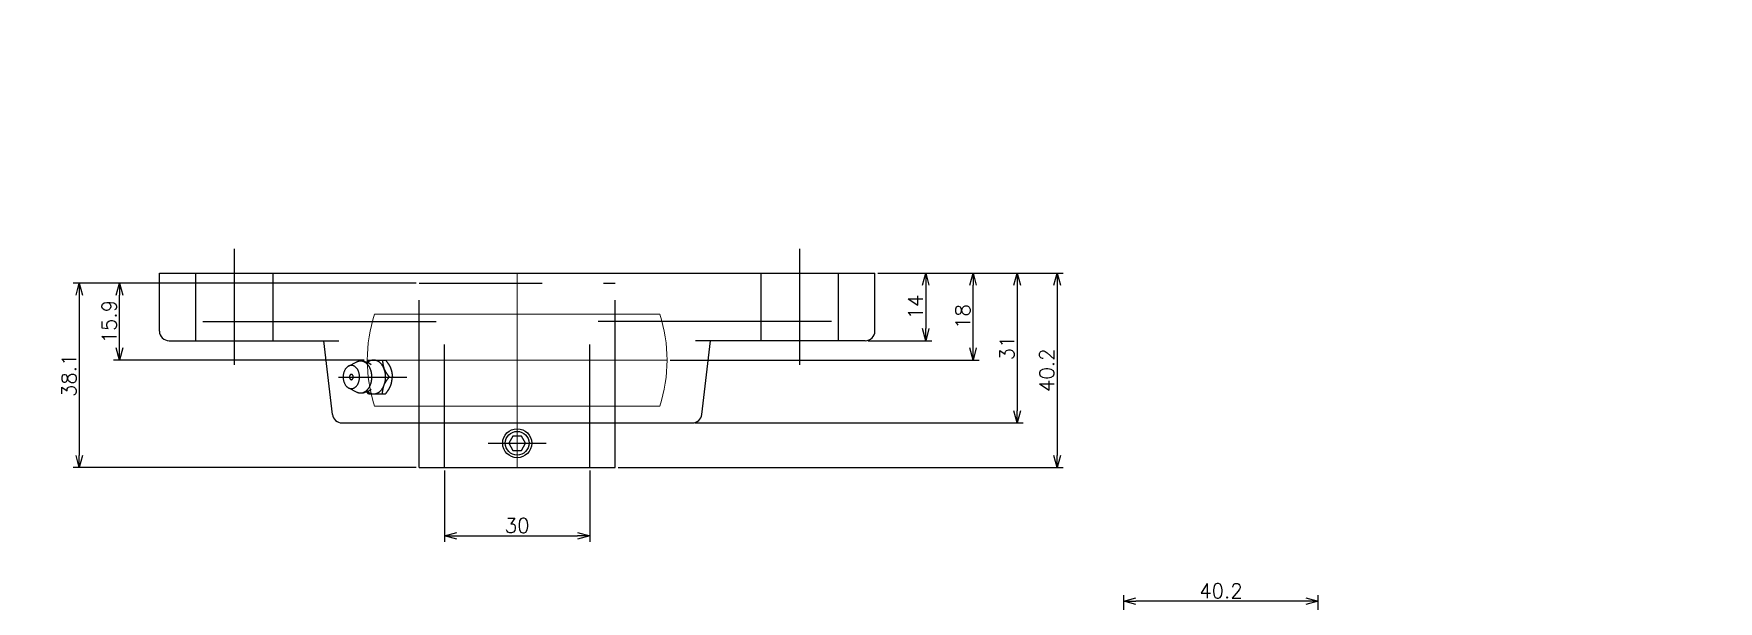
# Model space of a CAD drawing. Header units: millimetres. Extents: x -8731 to 85711, y -14522 to 31379.
# Drawn here: x 35657.2 to 36005.7, y 4342.4 to 4459.8 of the extents above; entities that cross this region are included whole.
import ezdxf
from ezdxf import colors
from ezdxf.entities.mleader import LeaderData, LeaderLine
from ezdxf.enums import TextEntityAlignment as Align
from ezdxf.math import Vec2, Vec3

# ---------------------------------------------------------------- set-up
doc = ezdxf.new("R2010")
doc.units = ezdxf.units.MM
doc.header["$LTSCALE"] = 4
doc.header["$PDMODE"] = 99
doc.header["$PDSIZE"] = 1
doc.linetypes.add('CENTER2', pattern=[28.575, 19.05, -3.175, 3.175, -3.175])
doc.linetypes.add('HIDDEN', pattern=[9.525, 6.35, -3.175])
doc.layers.add('08_DIM', color=3, linetype='Continuous', lineweight=13)
doc.layers.add('10_DRAFT', color=8, linetype='Continuous', lineweight=0, plot=False)
doc.styles.add('KSS_TXT', font='txt.shx', dxfattribs={"bigfont": 'extfont2.shx'})
doc.styles.get("Standard").update_dxf_attribs({"font": 'txt.shx', "bigfont": 'extfont2.shx'})
doc.dimstyles.new('KSS_DIM', dxfattribs={"dimscale": 3, "dimtxt": 3, "dimasz": 2.5, "dimexe": 1.25, "dimexo": 0.625, "dimtad": 1, "dimdsep": 46, "dimtxsty": 'KSS_TXT', "dimblk": 'OPEN30', "dimcen": 0, "dimazin": 2, "dimtfac": 0.75, "dimtmove": 0, "dimatfit": 3, "dimldrblk": 'OPEN30', "dimfxl": 1, "dimtolj": 1, "dimarcsym": 0})

# ---------------------------------------------------------------- blocks, each defined once
blk = doc.blocks.new('AM_BALLOON1')
at = {"transparency": 16777216}
blk.add_circle((0, 0), 5, dxfattribs=at)
blk.add_attdef('B_NUMBER', text='', height=3, dxfattribs=at).set_placement((0, 0), align=Align.MIDDLE_CENTER)
blk = doc.blocks.new('_OPEN')
at = {"color": 0, "linetype": 'ByBlock'}
for p, q in [((-1, 0.167), (0, 0)), ((0, 0), (-1, -0.167)), ((0, 0), (-1, 0))]:
    blk.add_line(p, q, dxfattribs=at)
blk = doc.blocks.new('_Open30')
at = {"color": 0, "linetype": 'ByBlock', "lineweight": -2}
for p, q in [((-1, 0.27), (0, 0)), ((0, 0), (-1, -0.27)), ((0, 0), (-1, 0))]:
    blk.add_line(p, q, dxfattribs=at)
blk = doc.blocks.new('*D4492')
at = {"layer": '08_DIM', "color": 0, "lineweight": -2, "transparency": 16777216}
for p, q in [((35742.23, 4369.46), (35742.23, 4354.71)), ((35772.23, 4369.46), (35772.23, 4354.71)), ((35744.73, 4355.96), (35769.73, 4355.96))]:
    blk.add_line(p, q, dxfattribs=at)
at = {"layer": 'Defpoints', "color": 0, "transparency": 16777216}
for p in [(35742.23, 4370.09), (35772.23, 4370.09), (35772.23, 4355.96)]:
    blk.add_point(p, dxfattribs=at)
at = {"layer": '08_DIM', "color": 0, "lineweight": -2, "transparency": 16777216, "xscale": 2.5, "yscale": 2.5, "zscale": 2.5, "rotation": 180}
blk.add_blockref('_Open30', (35742.23, 4355.96), dxfattribs=at)
at = {"layer": '08_DIM', "color": 0, "lineweight": -2, "transparency": 16777216, "xscale": 2.5, "yscale": 2.5, "zscale": 2.5}
blk.add_blockref('_Open30', (35772.23, 4355.96), dxfattribs=at)
at = {"layer": '08_DIM', "color": 0, "transparency": 16777216, "insert": (35757.23, 4358.09), "char_height": 3, "attachment_point": 5, "style": 'KSS_TXT'}
blk.add_mtext('\\A1;30', dxfattribs=at)
blk = doc.blocks.new('*D4495')
at = {"layer": '08_DIM', "color": 0, "lineweight": -2, "transparency": 16777216}
for p, q in [((35882.7, 4293.31), (35882.7, 4343.68)), ((35920.4, 4342.43), (35885.2, 4342.43)), ((35922.9, 4313.06), (35922.9, 4343.68))]:
    blk.add_line(p, q, dxfattribs=at)
at = {"layer": 'Defpoints', "color": 0, "transparency": 16777216}
for p in [(35882.7, 4342.43), (35922.9, 4312.44), (35882.7, 4292.69)]:
    blk.add_point(p, dxfattribs=at)
at = {"layer": '08_DIM', "color": 0, "lineweight": -2, "transparency": 16777216, "xscale": 2.5, "yscale": 2.5, "zscale": 2.5, "rotation": 180}
blk.add_blockref('_Open30', (35882.7, 4342.43), dxfattribs=at)
at = {"layer": '08_DIM', "color": 0, "lineweight": -2, "transparency": 16777216, "xscale": 2.5, "yscale": 2.5, "zscale": 2.5}
blk.add_blockref('_Open30', (35922.9, 4342.43), dxfattribs=at)
at = {"layer": '08_DIM', "color": 0, "transparency": 16777216, "insert": (35902.8, 4344.56), "char_height": 3, "attachment_point": 5, "style": 'KSS_TXT'}
blk.add_mtext('\\A1;40.2', dxfattribs=at)
blk = doc.blocks.new('*D4499')
at = {"layer": '08_DIM', "color": 0, "lineweight": -2, "transparency": 16777216}
for p, q in [((35831.86, 4410.29), (35842.99, 4410.29)), ((35841.74, 4407.79), (35841.74, 4398.79)), ((35829.86, 4396.29), (35842.99, 4396.29))]:
    blk.add_line(p, q, dxfattribs=at)
at = {"layer": 'Defpoints', "color": 0, "transparency": 16777216}
for p in [(35831.23, 4410.29), (35829.23, 4396.29), (35841.74, 4396.29)]:
    blk.add_point(p, dxfattribs=at)
at = {"layer": '08_DIM', "color": 0, "lineweight": -2, "transparency": 16777216, "xscale": 2.5, "yscale": 2.5, "zscale": 2.5}
for p, rotation in [((35841.74, 4410.29), 90), ((35841.74, 4396.29), 270)]:
    blk.add_blockref('_Open30', p, dxfattribs=dict(at, rotation=rotation))
at = {"layer": '08_DIM', "color": 0, "transparency": 16777216, "insert": (35839.62, 4403.29), "char_height": 3, "attachment_point": 5, "rotation": 90, "style": 'KSS_TXT'}
blk.add_mtext('\\A1;14', dxfattribs=at)
blk = doc.blocks.new('*D4500')
at = {"layer": '08_DIM', "color": 0, "lineweight": -2, "transparency": 16777216}
for p, q in [((35831.86, 4410.29), (35861.92, 4410.29)), ((35860.67, 4407.79), (35860.67, 4381.79)), ((35794.08, 4379.29), (35861.92, 4379.29))]:
    blk.add_line(p, q, dxfattribs=at)
at = {"layer": 'Defpoints', "color": 0, "transparency": 16777216}
for p in [(35831.23, 4410.29), (35793.45, 4379.29), (35860.67, 4379.29)]:
    blk.add_point(p, dxfattribs=at)
at = {"layer": '08_DIM', "color": 0, "lineweight": -2, "transparency": 16777216, "xscale": 2.5, "yscale": 2.5, "zscale": 2.5}
for p, rotation in [((35860.67, 4410.29), 90), ((35860.67, 4379.29), 270)]:
    blk.add_blockref('_Open30', p, dxfattribs=dict(at, rotation=rotation))
at = {"layer": '08_DIM', "color": 0, "transparency": 16777216, "insert": (35858.55, 4394.79), "char_height": 3, "attachment_point": 5, "rotation": 90, "style": 'KSS_TXT'}
blk.add_mtext('\\A1;31', dxfattribs=at)
blk = doc.blocks.new('*D4501')
at = {"layer": '08_DIM', "color": 0, "lineweight": -2, "transparency": 16777216}
for p, q in [((35831.86, 4410.29), (35870.17, 4410.29)), ((35868.92, 4407.79), (35868.92, 4372.59)), ((35778.11, 4370.09), (35870.17, 4370.09))]:
    blk.add_line(p, q, dxfattribs=at)
at = {"layer": 'Defpoints', "color": 0, "transparency": 16777216}
for p in [(35831.23, 4410.29), (35777.48, 4370.09), (35868.92, 4370.09)]:
    blk.add_point(p, dxfattribs=at)
at = {"layer": '08_DIM', "color": 0, "lineweight": -2, "transparency": 16777216, "xscale": 2.5, "yscale": 2.5, "zscale": 2.5}
for p, rotation in [((35868.92, 4410.29), 90), ((35868.92, 4370.09), 270)]:
    blk.add_blockref('_Open30', p, dxfattribs=dict(at, rotation=rotation))
at = {"layer": '08_DIM', "color": 0, "transparency": 16777216, "insert": (35866.79, 4390.19), "char_height": 3, "attachment_point": 5, "rotation": 90, "style": 'KSS_TXT'}
blk.add_mtext('\\A1;40.2', dxfattribs=at)
blk = doc.blocks.new('*D4502')
at = {"layer": '08_DIM', "color": 0, "lineweight": -2, "transparency": 16777216}
for p, q in [((35736.36, 4408.19), (35673.72, 4408.19)), ((35674.97, 4394.79), (35674.97, 4405.69)), ((35725.61, 4392.29), (35673.72, 4392.29))]:
    blk.add_line(p, q, dxfattribs=at)
at = {"layer": 'Defpoints', "color": 0, "transparency": 16777216}
for p in [(35674.97, 4408.19), (35736.98, 4408.19), (35726.23, 4392.29)]:
    blk.add_point(p, dxfattribs=at)
at = {"layer": '08_DIM', "color": 0, "lineweight": -2, "transparency": 16777216, "xscale": 2.5, "yscale": 2.5, "zscale": 2.5}
for p, rotation in [((35674.97, 4408.19), 90), ((35674.97, 4392.29), 270)]:
    blk.add_blockref('_Open30', p, dxfattribs=dict(at, rotation=rotation))
at = {"layer": '08_DIM', "color": 0, "transparency": 16777216, "insert": (35672.84, 4400.24), "char_height": 3, "attachment_point": 5, "rotation": 90, "style": 'KSS_TXT'}
blk.add_mtext('\\A1;15.9', dxfattribs=at)
blk = doc.blocks.new('*D4503')
at = {"layer": '08_DIM', "color": 0, "lineweight": -2, "transparency": 16777216}
for p, q in [((35736.36, 4408.19), (35665.4, 4408.19)), ((35666.65, 4405.69), (35666.65, 4372.59)), ((35736.36, 4370.09), (35665.4, 4370.09))]:
    blk.add_line(p, q, dxfattribs=at)
at = {"layer": 'Defpoints', "color": 0, "transparency": 16777216}
for p in [(35736.98, 4408.19), (35666.65, 4370.09), (35736.98, 4370.09)]:
    blk.add_point(p, dxfattribs=at)
at = {"layer": '08_DIM', "color": 0, "lineweight": -2, "transparency": 16777216, "xscale": 2.5, "yscale": 2.5, "zscale": 2.5}
for p, rotation in [((35666.65, 4408.19), 90), ((35666.65, 4370.09), 270)]:
    blk.add_blockref('_Open30', p, dxfattribs=dict(at, rotation=rotation))
at = {"layer": '08_DIM', "color": 0, "transparency": 16777216, "insert": (35664.52, 4389.14), "char_height": 3, "attachment_point": 5, "rotation": 90, "style": 'KSS_TXT'}
blk.add_mtext('\\A1;38.1', dxfattribs=at)
blk = doc.blocks.new('*D4504')
at = {"layer": '08_DIM', "color": 0, "lineweight": -2, "transparency": 16777216}
for p, q in [((35831.86, 4410.29), (35852.78, 4410.29)), ((35851.53, 4394.79), (35851.53, 4407.79)), ((35788.86, 4392.29), (35852.78, 4392.29))]:
    blk.add_line(p, q, dxfattribs=at)
at = {"layer": 'Defpoints', "color": 0, "transparency": 16777216}
for p in [(35831.23, 4410.29), (35851.53, 4410.29), (35788.23, 4392.29)]:
    blk.add_point(p, dxfattribs=at)
at = {"layer": '08_DIM', "color": 0, "lineweight": -2, "transparency": 16777216, "xscale": 2.5, "yscale": 2.5, "zscale": 2.5}
for p, rotation in [((35851.53, 4410.29), 90), ((35851.53, 4392.29), 270)]:
    blk.add_blockref('_Open30', p, dxfattribs=dict(at, rotation=rotation))
at = {"layer": '08_DIM', "color": 0, "transparency": 16777216, "insert": (35849.4, 4401.29), "char_height": 3, "attachment_point": 5, "rotation": 90, "style": 'KSS_TXT'}
blk.add_mtext('\\A1;18', dxfattribs=at)
blk = doc.blocks.new('MUCAFL206b_1_1')
at = {"color": 0, "linetype": 'CENTER2'}
for p, q in [((-58.5, -19), (-58.5, 5)), ((58.5, -19), (58.5, 5)), ((-36.97, -21.5), (-22.83, -21.5)), ((-6, -35.2), (6, -35.2))]:
    blk.add_line(p, q, dxfattribs=at)
at = {"color": 0}
for p, q in [((-74, 0), (74, 0)), ((-74, -12), (-74, 0)), ((74, -12), (74, 0)), ((-64.99, -10), (-16.75, -10)), ((64.99, -10), (16.75, -10)), ((-72, -14), (-36.87, -14)), ((-38.21, -29.23), (-40, -14)), ((72, -14), (36.87, -14)), ((38.21, -29.23), (40, -14)), ((-34.86, -19.24), (-33.16, -18.39)), ((-30.74, -18), (-31.1, -18.46)), ((-30.74, -18), (-27.24, -18)), ((-34.86, -23.76), (-33.16, -24.61)), ((-26.46, -21.5), (-25.81, -21.5)), ((-30.74, -25), (-31.1, -24.54)), ((-30.74, -25), (-27.24, -25)), ((-36.22, -31), (36.22, -31)), ((-20.25, -40.2), (-20.25, -31)), ((20.25, -40.2), (20.25, -31)), ((-20.25, -40.2), (20.25, -40.2))]:
    blk.add_line(p, q, dxfattribs=at)
at = {"color": 0, "linetype": 'HIDDEN'}
for p, q in [((-66.5, -14), (-66.5, 0)), ((-50.5, -14), (-50.5, 0)), ((50.5, -14), (50.5, 0)), ((66.5, -14), (66.5, 0)), ((-20.25, -2.1), (20.25, -2.1)), ((-20.25, -31), (-20.25, -2.1)), ((-15, -40.2), (-15, -2.1)), ((15, -40.2), (15, -2.1)), ((20.25, -31), (20.25, -2.1))]:
    blk.add_line(p, q, dxfattribs=at)
at = {"color": 0}
blk.add_lwpolyline([(-0.87, -33.7), (-1.73, -35.2), (-0.87, -36.7), (0.87, -36.7), (1.73, -35.2), (0.87, -33.7)], close=True, dxfattribs=at)
for points in [[(-34.29, -23.9, 0), (-34.21, -23.9, 0), (-34.13, -23.89, 0), (-34.05, -23.87, 0), (-33.96, -23.85, 0), (-33.88, -23.83, 0), (-33.8, -23.8, 0), (-33.72, -23.76, 0), (-33.65, -23.72, 0), (-33.57, -23.67, 0), (-33.49, -23.62, 0), (-33.42, -23.56, 0), (-33.35, -23.5, 0), (-33.28, -23.43, 0), (-33.22, -23.36, 0), (-33.16, -23.28, 0), (-33.09, -23.2, 0), (-33.04, -23.11, 0), (-32.98, -23.02, 0), (-32.93, -22.93, 0), (-32.88, -22.83, 0), (-32.84, -22.73, 0), (-32.8, -22.63, 0), (-32.76, -22.53, 0), (-32.73, -22.42, 0), (-32.7, -22.31, 0), (-32.67, -22.2, 0), (-32.65, -22.08, 0), (-32.63, -21.97, 0), (-32.62, -21.85, 0), (-32.61, -21.74, 0), (-32.6, -21.62, 0), (-32.6, -21.5, 0), (-32.6, -21.38, 0), (-32.61, -21.26, 0), (-32.62, -21.15, 0), (-32.63, -21.03, 0), (-32.65, -20.92, 0), (-32.67, -20.8, 0), (-32.7, -20.69, 0), (-32.73, -20.58, 0), (-32.76, -20.47, 0), (-32.8, -20.37, 0), (-32.84, -20.27, 0), (-32.88, -20.17, 0), (-32.93, -20.07, 0), (-32.98, -19.98, 0), (-33.04, -19.89, 0), (-33.09, -19.8, 0), (-33.16, -19.72, 0), (-33.22, -19.64, 0), (-33.28, -19.57, 0), (-33.35, -19.5, 0), (-33.42, -19.44, 0), (-33.49, -19.38, 0), (-33.57, -19.33, 0), (-33.65, -19.28, 0), (-33.72, -19.24, 0), (-33.8, -19.2, 0), (-33.88, -19.17, 0), (-33.96, -19.15, 0), (-34.05, -19.13, 0), (-34.13, -19.11, 0), (-34.21, -19.1, 0), (-34.29, -19.1, 0), (-34.38, -19.1, 0), (-34.46, -19.11, 0), (-34.54, -19.13, 0), (-34.63, -19.15, 0), (-34.71, -19.17, 0), (-34.79, -19.2, 0), (-34.87, -19.24, 0), (-34.94, -19.28, 0), (-35.02, -19.33, 0), (-35.09, -19.38, 0), (-35.17, -19.44, 0), (-35.24, -19.5, 0), (-35.31, -19.57, 0), (-35.37, -19.64, 0), (-35.43, -19.72, 0), (-35.49, -19.8, 0), (-35.55, -19.89, 0), (-35.61, -19.98, 0), (-35.66, -20.07, 0), (-35.71, -20.17, 0), (-35.75, -20.27, 0), (-35.79, -20.37, 0), (-35.83, -20.47, 0), (-35.86, -20.58, 0), (-35.89, -20.69, 0), (-35.92, -20.8, 0), (-35.94, -20.92, 0), (-35.96, -21.03, 0), (-35.97, -21.15, 0), (-35.98, -21.26, 0), (-35.99, -21.38, 0), (-35.99, -21.5, 0), (-35.99, -21.62, 0), (-35.98, -21.74, 0), (-35.97, -21.85, 0), (-35.96, -21.97, 0), (-35.94, -22.08, 0), (-35.92, -22.2, 0), (-35.89, -22.31, 0), (-35.86, -22.42, 0), (-35.83, -22.53, 0), (-35.79, -22.63, 0), (-35.75, -22.73, 0), (-35.71, -22.83, 0), (-35.66, -22.93, 0), (-35.61, -23.02, 0), (-35.55, -23.11, 0), (-35.49, -23.2, 0), (-35.43, -23.28, 0), (-35.37, -23.36, 0), (-35.31, -23.43, 0), (-35.24, -23.5, 0), (-35.17, -23.56, 0), (-35.09, -23.62, 0), (-35.02, -23.67, 0), (-34.94, -23.72, 0), (-34.87, -23.76, 0), (-34.79, -23.8, 0), (-34.71, -23.83, 0), (-34.63, -23.85, 0), (-34.54, -23.87, 0), (-34.46, -23.89, 0), (-34.38, -23.9, 0), (-34.29, -23.9, 0)], [(-33.16, -24.61, 0), (-33.1, -24.64, 0), (-33.03, -24.67, 0), (-32.96, -24.7, 0), (-32.9, -24.72, 0), (-32.83, -24.74, 0), (-32.76, -24.76, 0), (-32.69, -24.77, 0), (-32.62, -24.78, 0), (-32.55, -24.79, 0), (-32.48, -24.8, 0), (-32.41, -24.8, 0), (-32.34, -24.8, 0), (-32.27, -24.8, 0), (-32.2, -24.79, 0), (-32.13, -24.78, 0), (-32.06, -24.77, 0), (-32, -24.75, 0), (-31.93, -24.74, 0), (-31.86, -24.72, 0), (-31.79, -24.69, 0), (-31.72, -24.66, 0), (-31.66, -24.64, 0), (-31.59, -24.6, 0), (-31.53, -24.57, 0), (-31.46, -24.53, 0), (-31.4, -24.49, 0), (-31.34, -24.45, 0), (-31.27, -24.4, 0), (-31.21, -24.35, 0), (-31.15, -24.3, 0), (-31.1, -24.25, 0), (-31.04, -24.19, 0), (-30.98, -24.14, 0), (-30.93, -24.08, 0), (-30.87, -24.01, 0), (-30.82, -23.95, 0), (-30.77, -23.88, 0), (-30.72, -23.81, 0), (-30.67, -23.74, 0), (-30.63, -23.67, 0), (-30.58, -23.59, 0), (-30.54, -23.51, 0), (-30.5, -23.44, 0), (-30.46, -23.36, 0), (-30.42, -23.27, 0), (-30.38, -23.19, 0), (-30.35, -23.1, 0), (-30.31, -23.02, 0), (-30.28, -22.93, 0), (-30.25, -22.84, 0), (-30.23, -22.75, 0), (-30.2, -22.66, 0), (-30.18, -22.56, 0), (-30.16, -22.47, 0), (-30.14, -22.38, 0), (-30.12, -22.28, 0), (-30.1, -22.18, 0), (-30.09, -22.09, 0), (-30.08, -21.99, 0), (-30.07, -21.89, 0), (-30.06, -21.8, 0), (-30.06, -21.7, 0), (-30.05, -21.6, 0), (-30.05, -21.5, 0), (-30.05, -21.4, 0), (-30.06, -21.3, 0), (-30.06, -21.2, 0), (-30.07, -21.11, 0), (-30.08, -21.01, 0), (-30.09, -20.91, 0), (-30.1, -20.82, 0), (-30.12, -20.72, 0), (-30.14, -20.62, 0), (-30.16, -20.53, 0), (-30.18, -20.44, 0), (-30.2, -20.34, 0), (-30.23, -20.25, 0), (-30.25, -20.16, 0), (-30.28, -20.07, 0), (-30.31, -19.98, 0), (-30.35, -19.9, 0), (-30.38, -19.81, 0), (-30.42, -19.73, 0), (-30.46, -19.64, 0), (-30.5, -19.56, 0), (-30.54, -19.49, 0), (-30.58, -19.41, 0), (-30.63, -19.33, 0), (-30.67, -19.26, 0), (-30.72, -19.19, 0), (-30.77, -19.12, 0), (-30.82, -19.05, 0), (-30.87, -18.99, 0), (-30.93, -18.92, 0), (-30.98, -18.86, 0), (-31.04, -18.81, 0), (-31.1, -18.75, 0), (-31.15, -18.7, 0), (-31.21, -18.65, 0), (-31.27, -18.6, 0), (-31.34, -18.55, 0), (-31.4, -18.51, 0), (-31.46, -18.47, 0), (-31.53, -18.43, 0), (-31.59, -18.4, 0), (-31.66, -18.36, 0), (-31.72, -18.34, 0), (-31.79, -18.31, 0), (-31.86, -18.28, 0), (-31.93, -18.26, 0), (-32, -18.25, 0), (-32.06, -18.23, 0), (-32.13, -18.22, 0), (-32.2, -18.21, 0), (-32.27, -18.2, 0), (-32.34, -18.2, 0), (-32.41, -18.2, 0), (-32.48, -18.2, 0), (-32.55, -18.21, 0), (-32.62, -18.22, 0), (-32.69, -18.23, 0), (-32.76, -18.24, 0), (-32.83, -18.26, 0), (-32.9, -18.28, 0), (-32.96, -18.3, 0), (-33.03, -18.33, 0), (-33.1, -18.36, 0), (-33.16, -18.39, 0)], [(-30.99, -24.49, 0), (-30.92, -24.55, 0), (-30.84, -24.6, 0), (-30.77, -24.65, 0), (-30.7, -24.7, 0), (-30.62, -24.75, 0), (-30.54, -24.79, 0), (-30.47, -24.83, 0), (-30.39, -24.86, 0), (-30.31, -24.89, 0), (-30.23, -24.92, 0), (-30.15, -24.94, 0), (-30.07, -24.96, 0), (-29.99, -24.98, 0), (-29.91, -24.99, 0), (-29.82, -25, 0), (-29.74, -25, 0), (-29.66, -25, 0), (-29.58, -25, 0), (-29.5, -24.99, 0), (-29.42, -24.98, 0), (-29.33, -24.96, 0), (-29.25, -24.94, 0), (-29.17, -24.92, 0), (-29.09, -24.89, 0), (-29.01, -24.86, 0), (-28.94, -24.83, 0), (-28.86, -24.79, 0), (-28.78, -24.75, 0), (-28.71, -24.71, 0), (-28.63, -24.66, 0), (-28.56, -24.61, 0), (-28.49, -24.55, 0), (-28.42, -24.49, 0), (-28.35, -24.43, 0), (-28.28, -24.37, 0), (-28.21, -24.3, 0), (-28.15, -24.23, 0), (-28.08, -24.15, 0), (-28.02, -24.08, 0), (-27.96, -24, 0), (-27.91, -23.91, 0), (-27.85, -23.83, 0), (-27.8, -23.74, 0), (-27.75, -23.65, 0), (-27.7, -23.56, 0), (-27.65, -23.46, 0), (-27.61, -23.37, 0), (-27.56, -23.27, 0), (-27.52, -23.17, 0), (-27.48, -23.06, 0), (-27.45, -22.96, 0), (-27.42, -22.85, 0), (-27.39, -22.75, 0), (-27.36, -22.64, 0), (-27.33, -22.53, 0), (-27.31, -22.42, 0), (-27.29, -22.3, 0), (-27.27, -22.19, 0), (-27.26, -22.08, 0), (-27.25, -21.96, 0), (-27.24, -21.85, 0), (-27.23, -21.73, 0), (-27.23, -21.62, 0), (-27.22, -21.5, 0), (-27.23, -21.38, 0), (-27.23, -21.27, 0), (-27.24, -21.15, 0), (-27.25, -21.04, 0), (-27.26, -20.92, 0), (-27.27, -20.81, 0), (-27.29, -20.7, 0), (-27.31, -20.58, 0), (-27.33, -20.47, 0), (-27.36, -20.36, 0), (-27.39, -20.25, 0), (-27.42, -20.15, 0), (-27.45, -20.04, 0), (-27.48, -19.94, 0), (-27.52, -19.83, 0), (-27.56, -19.73, 0), (-27.61, -19.63, 0), (-27.65, -19.54, 0), (-27.7, -19.44, 0), (-27.75, -19.35, 0), (-27.8, -19.26, 0), (-27.85, -19.17, 0), (-27.91, -19.09, 0), (-27.96, -19, 0), (-28.02, -18.92, 0), (-28.08, -18.85, 0), (-28.15, -18.77, 0), (-28.21, -18.7, 0), (-28.28, -18.63, 0), (-28.35, -18.57, 0), (-28.42, -18.51, 0), (-28.49, -18.45, 0), (-28.56, -18.39, 0), (-28.63, -18.34, 0), (-28.71, -18.29, 0), (-28.78, -18.25, 0), (-28.86, -18.21, 0), (-28.94, -18.17, 0), (-29.01, -18.14, 0), (-29.09, -18.11, 0), (-29.17, -18.08, 0), (-29.25, -18.06, 0), (-29.33, -18.04, 0), (-29.42, -18.02, 0), (-29.5, -18.01, 0), (-29.58, -18, 0), (-29.66, -18, 0), (-29.74, -18, 0), (-29.82, -18, 0), (-29.91, -18.01, 0), (-29.99, -18.02, 0), (-30.07, -18.04, 0), (-30.15, -18.06, 0), (-30.23, -18.08, 0), (-30.31, -18.11, 0), (-30.39, -18.14, 0), (-30.47, -18.17, 0), (-30.54, -18.21, 0), (-30.62, -18.25, 0), (-30.7, -18.3, 0), (-30.77, -18.35, 0), (-30.84, -18.4, 0), (-30.92, -18.45, 0), (-30.99, -18.51, 0)], [(-27.89, -18, 0), (-27.88, -18.02, 0), (-27.88, -18.05, 0), (-27.88, -18.07, 0), (-27.88, -18.1, 0), (-27.87, -18.12, 0), (-27.87, -18.15, 0), (-27.87, -18.17, 0), (-27.86, -18.2, 0), (-27.86, -18.22, 0), (-27.86, -18.25, 0), (-27.86, -18.27, 0), (-27.85, -18.29, 0), (-27.85, -18.32, 0), (-27.85, -18.34, 0), (-27.84, -18.37, 0), (-27.84, -18.39, 0), (-27.84, -18.42, 0), (-27.83, -18.44, 0), (-27.83, -18.47, 0), (-27.83, -18.49, 0), (-27.82, -18.51, 0), (-27.82, -18.54, 0), (-27.82, -18.56, 0), (-27.81, -18.59, 0), (-27.81, -18.61, 0), (-27.81, -18.64, 0), (-27.8, -18.66, 0), (-27.8, -18.68, 0), (-27.8, -18.71, 0), (-27.79, -18.73, 0), (-27.79, -18.76, 0), (-27.79, -18.78, 0), (-27.78, -18.8, 0), (-27.78, -18.83, 0), (-27.77, -18.85, 0), (-27.77, -18.88, 0), (-27.77, -18.9, 0), (-27.76, -18.92, 0), (-27.76, -18.95, 0), (-27.75, -18.97, 0), (-27.75, -19, 0), (-27.74, -19.02, 0), (-27.74, -19.04, 0), (-27.73, -19.07, 0), (-27.73, -19.09, 0), (-27.72, -19.12, 0), (-27.72, -19.14, 0), (-27.71, -19.16, 0), (-27.71, -19.19, 0), (-27.7, -19.21, 0), (-27.7, -19.23, 0), (-27.69, -19.26, 0), (-27.69, -19.28, 0), (-27.68, -19.3, 0), (-27.68, -19.33, 0), (-27.67, -19.35, 0), (-27.67, -19.37, 0), (-27.66, -19.4, 0), (-27.65, -19.42, 0), (-27.65, -19.44, 0), (-27.64, -19.47, 0), (-27.63, -19.49, 0), (-27.63, -19.51, 0), (-27.62, -19.53, 0), (-27.61, -19.56, 0), (-27.61, -19.58, 0), (-27.6, -19.6, 0), (-27.59, -19.63, 0), (-27.58, -19.65, 0), (-27.58, -19.67, 0), (-27.57, -19.69, 0), (-27.56, -19.72, 0), (-27.55, -19.74, 0), (-27.55, -19.76, 0), (-27.54, -19.78, 0), (-27.53, -19.81, 0), (-27.52, -19.83, 0), (-27.51, -19.85, 0), (-27.5, -19.87, 0), (-27.49, -19.89, 0), (-27.48, -19.92, 0), (-27.48, -19.94, 0), (-27.47, -19.96, 0), (-27.46, -19.98, 0), (-27.45, -20, 0), (-27.44, -20.02, 0), (-27.43, -20.05, 0), (-27.42, -20.07, 0), (-27.41, -20.09, 0), (-27.4, -20.11, 0), (-27.39, -20.13, 0), (-27.37, -20.15, 0), (-27.36, -20.17, 0), (-27.35, -20.2, 0), (-27.34, -20.22, 0), (-27.33, -20.24, 0), (-27.32, -20.26, 0), (-27.31, -20.28, 0), (-27.3, -20.3, 0), (-27.28, -20.32, 0), (-27.27, -20.34, 0), (-27.26, -20.36, 0), (-27.25, -20.38, 0), (-27.24, -20.41, 0), (-27.22, -20.43, 0), (-27.21, -20.45, 0), (-27.2, -20.47, 0), (-27.19, -20.49, 0), (-27.17, -20.51, 0), (-27.16, -20.53, 0), (-27.15, -20.55, 0), (-27.14, -20.57, 0), (-27.12, -20.59, 0), (-27.11, -20.61, 0), (-27.1, -20.63, 0), (-27.08, -20.65, 0), (-27.07, -20.67, 0), (-27.06, -20.69, 0), (-27.04, -20.71, 0), (-27.03, -20.73, 0), (-27.02, -20.75, 0), (-27, -20.77, 0), (-26.99, -20.79, 0), (-26.97, -20.81, 0), (-26.96, -20.83, 0), (-26.95, -20.85, 0), (-26.93, -20.87, 0), (-26.92, -20.89, 0), (-26.9, -20.91, 0), (-26.89, -20.93, 0), (-26.87, -20.95, 0), (-26.86, -20.97, 0), (-26.85, -20.99, 0), (-26.83, -21.01, 0), (-26.82, -21.03, 0), (-26.8, -21.05, 0), (-26.79, -21.07, 0), (-26.77, -21.09, 0), (-26.76, -21.11, 0), (-26.74, -21.13, 0), (-26.73, -21.15, 0), (-26.71, -21.17, 0), (-26.7, -21.19, 0), (-26.68, -21.21, 0), (-26.67, -21.23, 0), (-26.65, -21.25, 0), (-26.64, -21.27, 0), (-26.62, -21.29, 0), (-26.61, -21.3, 0), (-26.59, -21.32, 0), (-26.58, -21.34, 0), (-26.56, -21.36, 0), (-26.55, -21.38, 0), (-26.53, -21.4, 0), (-26.52, -21.42, 0), (-26.5, -21.44, 0), (-26.49, -21.46, 0), (-26.47, -21.48, 0), (-26.46, -21.5, 0)], [(-27.24, -18, 0), (-27.22, -18.02, 0), (-27.21, -18.04, 0), (-27.19, -18.06, 0), (-27.18, -18.08, 0), (-27.16, -18.1, 0), (-27.15, -18.12, 0), (-27.13, -18.14, 0), (-27.12, -18.16, 0), (-27.1, -18.18, 0), (-27.09, -18.2, 0), (-27.07, -18.21, 0), (-27.06, -18.23, 0), (-27.04, -18.25, 0), (-27.03, -18.27, 0), (-27.01, -18.29, 0), (-27, -18.31, 0), (-26.98, -18.33, 0), (-26.97, -18.35, 0), (-26.95, -18.37, 0), (-26.94, -18.39, 0), (-26.92, -18.41, 0), (-26.91, -18.43, 0), (-26.89, -18.45, 0), (-26.88, -18.47, 0), (-26.86, -18.49, 0), (-26.85, -18.51, 0), (-26.84, -18.53, 0), (-26.82, -18.55, 0), (-26.81, -18.57, 0), (-26.79, -18.59, 0), (-26.78, -18.61, 0), (-26.76, -18.63, 0), (-26.75, -18.65, 0), (-26.74, -18.67, 0), (-26.72, -18.69, 0), (-26.71, -18.71, 0), (-26.69, -18.73, 0), (-26.68, -18.75, 0), (-26.67, -18.77, 0), (-26.65, -18.79, 0), (-26.64, -18.81, 0), (-26.63, -18.83, 0), (-26.61, -18.85, 0), (-26.6, -18.87, 0), (-26.59, -18.89, 0), (-26.57, -18.91, 0), (-26.56, -18.93, 0), (-26.55, -18.95, 0), (-26.53, -18.97, 0), (-26.52, -18.99, 0), (-26.51, -19.01, 0), (-26.5, -19.03, 0), (-26.48, -19.05, 0), (-26.47, -19.07, 0), (-26.46, -19.09, 0), (-26.45, -19.12, 0), (-26.44, -19.14, 0), (-26.42, -19.16, 0), (-26.41, -19.18, 0), (-26.4, -19.2, 0), (-26.39, -19.22, 0), (-26.38, -19.24, 0), (-26.37, -19.26, 0), (-26.35, -19.28, 0), (-26.34, -19.3, 0), (-26.33, -19.33, 0), (-26.32, -19.35, 0), (-26.31, -19.37, 0), (-26.3, -19.39, 0), (-26.29, -19.41, 0), (-26.28, -19.43, 0), (-26.27, -19.45, 0), (-26.26, -19.48, 0), (-26.25, -19.5, 0), (-26.24, -19.52, 0), (-26.23, -19.54, 0), (-26.22, -19.56, 0), (-26.21, -19.58, 0), (-26.2, -19.61, 0), (-26.19, -19.63, 0), (-26.18, -19.65, 0), (-26.18, -19.67, 0), (-26.17, -19.69, 0), (-26.16, -19.72, 0), (-26.15, -19.74, 0), (-26.14, -19.76, 0), (-26.13, -19.78, 0), (-26.13, -19.81, 0), (-26.12, -19.83, 0), (-26.11, -19.85, 0), (-26.1, -19.87, 0), (-26.1, -19.9, 0), (-26.09, -19.92, 0), (-26.08, -19.94, 0), (-26.08, -19.97, 0), (-26.07, -19.99, 0), (-26.06, -20.01, 0), (-26.06, -20.03, 0), (-26.05, -20.06, 0), (-26.04, -20.08, 0), (-26.04, -20.1, 0), (-26.03, -20.13, 0), (-26.03, -20.15, 0), (-26.02, -20.17, 0), (-26.01, -20.2, 0), (-26.01, -20.22, 0), (-26, -20.24, 0), (-26, -20.27, 0), (-25.99, -20.29, 0), (-25.99, -20.31, 0), (-25.98, -20.34, 0), (-25.98, -20.36, 0), (-25.97, -20.38, 0), (-25.97, -20.41, 0), (-25.96, -20.43, 0), (-25.96, -20.46, 0), (-25.95, -20.48, 0), (-25.95, -20.5, 0), (-25.94, -20.53, 0), (-25.94, -20.55, 0), (-25.93, -20.58, 0), (-25.93, -20.6, 0), (-25.93, -20.62, 0), (-25.92, -20.65, 0), (-25.92, -20.67, 0), (-25.91, -20.7, 0), (-25.91, -20.72, 0), (-25.91, -20.74, 0), (-25.9, -20.77, 0), (-25.9, -20.79, 0), (-25.9, -20.82, 0), (-25.89, -20.84, 0), (-25.89, -20.86, 0), (-25.89, -20.89, 0), (-25.88, -20.91, 0), (-25.88, -20.94, 0), (-25.88, -20.96, 0), (-25.87, -20.99, 0), (-25.87, -21.01, 0), (-25.87, -21.03, 0), (-25.86, -21.06, 0), (-25.86, -21.08, 0), (-25.86, -21.11, 0), (-25.85, -21.13, 0), (-25.85, -21.16, 0), (-25.85, -21.18, 0), (-25.84, -21.21, 0), (-25.84, -21.23, 0), (-25.84, -21.25, 0), (-25.84, -21.28, 0), (-25.83, -21.3, 0), (-25.83, -21.33, 0), (-25.83, -21.35, 0), (-25.82, -21.38, 0), (-25.82, -21.4, 0), (-25.82, -21.43, 0), (-25.82, -21.45, 0), (-25.81, -21.48, 0), (-25.81, -21.5, 0)], [(-34.29, -22.05, 0), (-34.28, -22.05, 0), (-34.26, -22.05, 0), (-34.24, -22.05, 0), (-34.22, -22.04, 0), (-34.2, -22.04, 0), (-34.18, -22.03, 0), (-34.16, -22.02, 0), (-34.14, -22.01, 0), (-34.13, -22, 0), (-34.11, -21.99, 0), (-34.09, -21.98, 0), (-34.08, -21.96, 0), (-34.06, -21.95, 0), (-34.05, -21.93, 0), (-34.03, -21.91, 0), (-34.02, -21.89, 0), (-34, -21.87, 0), (-33.99, -21.85, 0), (-33.98, -21.83, 0), (-33.97, -21.81, 0), (-33.96, -21.79, 0), (-33.95, -21.76, 0), (-33.94, -21.74, 0), (-33.93, -21.71, 0), (-33.93, -21.69, 0), (-33.92, -21.66, 0), (-33.91, -21.63, 0), (-33.91, -21.61, 0), (-33.91, -21.58, 0), (-33.9, -21.55, 0), (-33.9, -21.53, 0), (-33.9, -21.5, 0), (-33.9, -21.47, 0), (-33.9, -21.45, 0), (-33.91, -21.42, 0), (-33.91, -21.39, 0), (-33.91, -21.37, 0), (-33.92, -21.34, 0), (-33.93, -21.31, 0), (-33.93, -21.29, 0), (-33.94, -21.26, 0), (-33.95, -21.24, 0), (-33.96, -21.21, 0), (-33.97, -21.19, 0), (-33.98, -21.17, 0), (-33.99, -21.15, 0), (-34, -21.13, 0), (-34.02, -21.11, 0), (-34.03, -21.09, 0), (-34.05, -21.07, 0), (-34.06, -21.05, 0), (-34.08, -21.04, 0), (-34.09, -21.02, 0), (-34.11, -21.01, 0), (-34.13, -21, 0), (-34.14, -20.99, 0), (-34.16, -20.98, 0), (-34.18, -20.97, 0), (-34.2, -20.96, 0), (-34.22, -20.96, 0), (-34.24, -20.95, 0), (-34.26, -20.95, 0), (-34.28, -20.95, 0), (-34.29, -20.95, 0), (-34.31, -20.95, 0), (-34.33, -20.95, 0), (-34.35, -20.95, 0), (-34.37, -20.96, 0), (-34.39, -20.96, 0), (-34.41, -20.97, 0), (-34.43, -20.98, 0), (-34.44, -20.99, 0), (-34.46, -21, 0), (-34.48, -21.01, 0), (-34.5, -21.02, 0), (-34.51, -21.04, 0), (-34.53, -21.05, 0), (-34.54, -21.07, 0), (-34.56, -21.09, 0), (-34.57, -21.11, 0), (-34.59, -21.13, 0), (-34.6, -21.15, 0), (-34.61, -21.17, 0), (-34.62, -21.19, 0), (-34.63, -21.21, 0), (-34.64, -21.24, 0), (-34.65, -21.26, 0), (-34.66, -21.29, 0), (-34.66, -21.31, 0), (-34.67, -21.34, 0), (-34.68, -21.37, 0), (-34.68, -21.39, 0), (-34.68, -21.42, 0), (-34.68, -21.45, 0), (-34.69, -21.47, 0), (-34.69, -21.5, 0), (-34.69, -21.53, 0), (-34.68, -21.55, 0), (-34.68, -21.58, 0), (-34.68, -21.61, 0), (-34.68, -21.63, 0), (-34.67, -21.66, 0), (-34.66, -21.69, 0), (-34.66, -21.71, 0), (-34.65, -21.74, 0), (-34.64, -21.76, 0), (-34.63, -21.79, 0), (-34.62, -21.81, 0), (-34.61, -21.83, 0), (-34.6, -21.85, 0), (-34.59, -21.87, 0), (-34.57, -21.89, 0), (-34.56, -21.91, 0), (-34.54, -21.93, 0), (-34.53, -21.95, 0), (-34.51, -21.96, 0), (-34.5, -21.98, 0), (-34.48, -21.99, 0), (-34.46, -22, 0), (-34.44, -22.01, 0), (-34.43, -22.02, 0), (-34.41, -22.03, 0), (-34.39, -22.04, 0), (-34.37, -22.04, 0), (-34.35, -22.05, 0), (-34.33, -22.05, 0), (-34.31, -22.05, 0), (-34.29, -22.05, 0)], [(-27.89, -25, 0), (-27.88, -24.98, 0), (-27.88, -24.95, 0), (-27.88, -24.93, 0), (-27.88, -24.9, 0), (-27.87, -24.88, 0), (-27.87, -24.85, 0), (-27.87, -24.83, 0), (-27.86, -24.8, 0), (-27.86, -24.78, 0), (-27.86, -24.75, 0), (-27.86, -24.73, 0), (-27.85, -24.71, 0), (-27.85, -24.68, 0), (-27.85, -24.66, 0), (-27.84, -24.63, 0), (-27.84, -24.61, 0), (-27.84, -24.58, 0), (-27.83, -24.56, 0), (-27.83, -24.53, 0), (-27.83, -24.51, 0), (-27.82, -24.49, 0), (-27.82, -24.46, 0), (-27.82, -24.44, 0), (-27.81, -24.41, 0), (-27.81, -24.39, 0), (-27.81, -24.36, 0), (-27.8, -24.34, 0), (-27.8, -24.32, 0), (-27.8, -24.29, 0), (-27.79, -24.27, 0), (-27.79, -24.24, 0), (-27.79, -24.22, 0), (-27.78, -24.2, 0), (-27.78, -24.17, 0), (-27.77, -24.15, 0), (-27.77, -24.12, 0), (-27.77, -24.1, 0), (-27.76, -24.08, 0), (-27.76, -24.05, 0), (-27.75, -24.03, 0), (-27.75, -24, 0), (-27.74, -23.98, 0), (-27.74, -23.96, 0), (-27.73, -23.93, 0), (-27.73, -23.91, 0), (-27.72, -23.88, 0), (-27.72, -23.86, 0), (-27.71, -23.84, 0), (-27.71, -23.81, 0), (-27.7, -23.79, 0), (-27.7, -23.77, 0), (-27.69, -23.74, 0), (-27.69, -23.72, 0), (-27.68, -23.7, 0), (-27.68, -23.67, 0), (-27.67, -23.65, 0), (-27.67, -23.63, 0), (-27.66, -23.6, 0), (-27.65, -23.58, 0), (-27.65, -23.56, 0), (-27.64, -23.53, 0), (-27.63, -23.51, 0), (-27.63, -23.49, 0), (-27.62, -23.47, 0), (-27.61, -23.44, 0), (-27.61, -23.42, 0), (-27.6, -23.4, 0), (-27.59, -23.37, 0), (-27.58, -23.35, 0), (-27.58, -23.33, 0), (-27.57, -23.31, 0), (-27.56, -23.28, 0), (-27.55, -23.26, 0), (-27.55, -23.24, 0), (-27.54, -23.22, 0), (-27.53, -23.19, 0), (-27.52, -23.17, 0), (-27.51, -23.15, 0), (-27.5, -23.13, 0), (-27.49, -23.11, 0), (-27.48, -23.08, 0), (-27.48, -23.06, 0), (-27.47, -23.04, 0), (-27.46, -23.02, 0), (-27.45, -23, 0), (-27.44, -22.98, 0), (-27.43, -22.95, 0), (-27.42, -22.93, 0), (-27.41, -22.91, 0), (-27.4, -22.89, 0), (-27.39, -22.87, 0), (-27.37, -22.85, 0), (-27.36, -22.83, 0), (-27.35, -22.8, 0), (-27.34, -22.78, 0), (-27.33, -22.76, 0), (-27.32, -22.74, 0), (-27.31, -22.72, 0), (-27.3, -22.7, 0), (-27.28, -22.68, 0), (-27.27, -22.66, 0), (-27.26, -22.64, 0), (-27.25, -22.62, 0), (-27.24, -22.59, 0), (-27.22, -22.57, 0), (-27.21, -22.55, 0), (-27.2, -22.53, 0), (-27.19, -22.51, 0), (-27.17, -22.49, 0), (-27.16, -22.47, 0), (-27.15, -22.45, 0), (-27.14, -22.43, 0), (-27.12, -22.41, 0), (-27.11, -22.39, 0), (-27.1, -22.37, 0), (-27.08, -22.35, 0), (-27.07, -22.33, 0), (-27.06, -22.31, 0), (-27.04, -22.29, 0), (-27.03, -22.27, 0), (-27.02, -22.25, 0), (-27, -22.23, 0), (-26.99, -22.21, 0), (-26.97, -22.19, 0), (-26.96, -22.17, 0), (-26.95, -22.15, 0), (-26.93, -22.13, 0), (-26.92, -22.11, 0), (-26.9, -22.09, 0), (-26.89, -22.07, 0), (-26.87, -22.05, 0), (-26.86, -22.03, 0), (-26.85, -22.01, 0), (-26.83, -21.99, 0), (-26.82, -21.97, 0), (-26.8, -21.95, 0), (-26.79, -21.93, 0), (-26.77, -21.91, 0), (-26.76, -21.89, 0), (-26.74, -21.87, 0), (-26.73, -21.85, 0), (-26.71, -21.83, 0), (-26.7, -21.81, 0), (-26.68, -21.79, 0), (-26.67, -21.77, 0), (-26.65, -21.75, 0), (-26.64, -21.73, 0), (-26.62, -21.71, 0), (-26.61, -21.7, 0), (-26.59, -21.68, 0), (-26.58, -21.66, 0), (-26.56, -21.64, 0), (-26.55, -21.62, 0), (-26.53, -21.6, 0), (-26.52, -21.58, 0), (-26.5, -21.56, 0), (-26.49, -21.54, 0), (-26.47, -21.52, 0), (-26.46, -21.5, 0)], [(-27.24, -25, 0), (-27.22, -24.98, 0), (-27.21, -24.96, 0), (-27.19, -24.94, 0), (-27.18, -24.92, 0), (-27.16, -24.9, 0), (-27.15, -24.88, 0), (-27.13, -24.86, 0), (-27.12, -24.84, 0), (-27.1, -24.82, 0), (-27.09, -24.8, 0), (-27.07, -24.79, 0), (-27.06, -24.77, 0), (-27.04, -24.75, 0), (-27.03, -24.73, 0), (-27.01, -24.71, 0), (-27, -24.69, 0), (-26.98, -24.67, 0), (-26.97, -24.65, 0), (-26.95, -24.63, 0), (-26.94, -24.61, 0), (-26.92, -24.59, 0), (-26.91, -24.57, 0), (-26.89, -24.55, 0), (-26.88, -24.53, 0), (-26.86, -24.51, 0), (-26.85, -24.49, 0), (-26.84, -24.47, 0), (-26.82, -24.45, 0), (-26.81, -24.43, 0), (-26.79, -24.41, 0), (-26.78, -24.39, 0), (-26.76, -24.37, 0), (-26.75, -24.35, 0), (-26.74, -24.33, 0), (-26.72, -24.31, 0), (-26.71, -24.29, 0), (-26.69, -24.27, 0), (-26.68, -24.25, 0), (-26.67, -24.23, 0), (-26.65, -24.21, 0), (-26.64, -24.19, 0), (-26.63, -24.17, 0), (-26.61, -24.15, 0), (-26.6, -24.13, 0), (-26.59, -24.11, 0), (-26.57, -24.09, 0), (-26.56, -24.07, 0), (-26.55, -24.05, 0), (-26.53, -24.03, 0), (-26.52, -24.01, 0), (-26.51, -23.99, 0), (-26.5, -23.97, 0), (-26.48, -23.95, 0), (-26.47, -23.93, 0), (-26.46, -23.91, 0), (-26.45, -23.88, 0), (-26.44, -23.86, 0), (-26.42, -23.84, 0), (-26.41, -23.82, 0), (-26.4, -23.8, 0), (-26.39, -23.78, 0), (-26.38, -23.76, 0), (-26.37, -23.74, 0), (-26.35, -23.72, 0), (-26.34, -23.7, 0), (-26.33, -23.67, 0), (-26.32, -23.65, 0), (-26.31, -23.63, 0), (-26.3, -23.61, 0), (-26.29, -23.59, 0), (-26.28, -23.57, 0), (-26.27, -23.55, 0), (-26.26, -23.52, 0), (-26.25, -23.5, 0), (-26.24, -23.48, 0), (-26.23, -23.46, 0), (-26.22, -23.44, 0), (-26.21, -23.42, 0), (-26.2, -23.39, 0), (-26.19, -23.37, 0), (-26.18, -23.35, 0), (-26.18, -23.33, 0), (-26.17, -23.31, 0), (-26.16, -23.28, 0), (-26.15, -23.26, 0), (-26.14, -23.24, 0), (-26.13, -23.22, 0), (-26.13, -23.19, 0), (-26.12, -23.17, 0), (-26.11, -23.15, 0), (-26.1, -23.13, 0), (-26.1, -23.1, 0), (-26.09, -23.08, 0), (-26.08, -23.06, 0), (-26.08, -23.03, 0), (-26.07, -23.01, 0), (-26.06, -22.99, 0), (-26.06, -22.97, 0), (-26.05, -22.94, 0), (-26.04, -22.92, 0), (-26.04, -22.9, 0), (-26.03, -22.87, 0), (-26.03, -22.85, 0), (-26.02, -22.83, 0), (-26.01, -22.8, 0), (-26.01, -22.78, 0), (-26, -22.76, 0), (-26, -22.73, 0), (-25.99, -22.71, 0), (-25.99, -22.69, 0), (-25.98, -22.66, 0), (-25.98, -22.64, 0), (-25.97, -22.62, 0), (-25.97, -22.59, 0), (-25.96, -22.57, 0), (-25.96, -22.54, 0), (-25.95, -22.52, 0), (-25.95, -22.5, 0), (-25.94, -22.47, 0), (-25.94, -22.45, 0), (-25.93, -22.42, 0), (-25.93, -22.4, 0), (-25.93, -22.38, 0), (-25.92, -22.35, 0), (-25.92, -22.33, 0), (-25.91, -22.3, 0), (-25.91, -22.28, 0), (-25.91, -22.26, 0), (-25.9, -22.23, 0), (-25.9, -22.21, 0), (-25.9, -22.18, 0), (-25.89, -22.16, 0), (-25.89, -22.14, 0), (-25.89, -22.11, 0), (-25.88, -22.09, 0), (-25.88, -22.06, 0), (-25.88, -22.04, 0), (-25.87, -22.01, 0), (-25.87, -21.99, 0), (-25.87, -21.97, 0), (-25.86, -21.94, 0), (-25.86, -21.92, 0), (-25.86, -21.89, 0), (-25.85, -21.87, 0), (-25.85, -21.84, 0), (-25.85, -21.82, 0), (-25.84, -21.79, 0), (-25.84, -21.77, 0), (-25.84, -21.75, 0), (-25.84, -21.72, 0), (-25.83, -21.7, 0), (-25.83, -21.67, 0), (-25.83, -21.65, 0), (-25.82, -21.62, 0), (-25.82, -21.6, 0), (-25.82, -21.57, 0), (-25.82, -21.55, 0), (-25.81, -21.52, 0), (-25.81, -21.5, 0)]]:
    blk.add_polyline3d(points, dxfattribs=at)
for radius in [3, 2.45]:
    blk.add_circle((0, -35.2), radius, dxfattribs=at)
for centre, radius, start, end in [((-72, -12), 2, 180, 270), ((72, -12), 2, 270, 0), ((-32.39, -21.5), 3.3, 49.2525, 90), ((-32.39, -21.5), 3.3, 270, 310.7475), ((-36.22, -29), 2, 186.7098, 270), ((36.22, -29), 2, 270, 353.2902)]:
    blk.add_arc(centre, radius, start, end, dxfattribs=at)
at = {"layer": '10_DRAFT'}
for p, q in [((0, -40.2), (0, 0)), ((-29.51, -8.5), (29.51, -8.5)), ((31, -18), (-31, -18)), ((-29.51, -27.5), (29.51, -27.5))]:
    blk.add_line(p, q, dxfattribs=at)
for start, end in [(162.1545, 197.8455), (342.1545, 17.8455)]:
    blk.add_arc((0, -18), 31, start, end, dxfattribs=at)

msp = doc.modelspace()

# ---------------------------------------------------------------- block references
at = {"color": 4}
msp.add_blockref('MUCAFL206b_1_1', (35757.23084, 4410.28954), dxfattribs=at)

# ---------------------------------------------------------------- dimensions: what is measured, and where the dimension line sits
at = {"layer": '08_DIM'}
for base, p1, p2, picture, middle in [((35666.64744, 4370.08954), (35736.98084, 4408.18954), (35736.98084, 4370.08954), '*D4503', (35664.52244, 4389.13954)), ((35674.9662, 4408.18954), (35726.23084, 4392.28954), (35736.98084, 4408.18954), '*D4502', (35672.8412, 4400.23954)), ((35868.91965, 4370.08954), (35831.23084, 4410.28954), (35777.48084, 4370.08954), '*D4501', (35866.79465, 4390.18954)), ((35851.52947, 4410.28954), (35788.23084, 4392.28954), (35831.23084, 4410.28954), '*D4504', (35849.40447, 4401.28954)), ((35860.67046, 4379.28954), (35831.23084, 4410.28954), (35793.45235, 4379.28954), '*D4500', (35858.54546, 4394.78954)), ((35841.74123, 4396.28954), (35831.23084, 4410.28954), (35829.23084, 4396.28954), '*D4499', (35839.61623, 4403.28954))]:
    dim = msp.add_linear_dim(base=base, p1=p1, p2=p2, angle=90, dimstyle='KSS_DIM', override={"dimscale": 1}, dxfattribs=at)
    dim.commit()
    dim.dimension.update_dxf_attribs({"geometry": picture, "text_midpoint": middle})
for base, p1, p2, picture, middle in [((35772.23084, 4355.96283), (35742.23084, 4370.08954), (35772.23084, 4370.08954), '*D4492', (35757.23084, 4358.08783)), ((35882.70002, 4342.4318), (35922.90002, 4312.43599), (35882.70002, 4292.68599), '*D4495', (35902.80002, 4344.5568))]:
    dim = msp.add_linear_dim(base=base, p1=p1, p2=p2, dimstyle='KSS_DIM', override={"dimscale": 1}, dxfattribs=at)
    dim.commit()
    dim.dimension.update_dxf_attribs({"geometry": picture, "text_midpoint": middle})

# ---------------------------------------------------------------- leaders
ml = msp.add_multileader_block('Standard', dxfattribs=at)
ml.set_content('AM_BALLOON1', color=256, scale=15)
ml.set_attribute('B_NUMBER', 'D', width=0)
ml.set_leader_properties(color=256, linetype='ByLayer', lineweight=-1)
ml.set_arrow_properties(name='OPEN')
ml.build(insert=Vec2(0, 0))
ml.multileader.update_dxf_attribs({"leader_type": 0, "has_dogleg": 0, "text_right_attachment_type": 6, "dogleg_length": 0, "arrow_head_size": 30, "scale": 15, "block_connection_type": 1})
ctx = ml.context
ctx.base_point, ctx.scale, ctx.char_height, ctx.arrow_head_size, ctx.landing_gap_size, ctx.plane_origin = Vec3(71378.15101, 6803.23474), 15, 60, 30, 30, Vec3(71378.15101, 6803.23474)
ctx.right_attachment, ctx.attachment_type = 6, 1
notes = []
notes.append((ctx, [(0, (0, 0, 0), (0, 0), (1, 0), 1, [])]))
ctx.block.insert = Vec3(71378.15101, 6803.23474)
ml = msp.add_multileader_block('Standard', dxfattribs=at)
ml.set_content('AM_BALLOON1', color=256, scale=8)
ml.set_attribute('B_NUMBER', 'BB', width=0)
ml.set_leader_properties(color=256, linetype='ByLayer', lineweight=-1)
ml.set_arrow_properties(name='OPEN')
ml.build(insert=Vec2(0, 0))
ml.multileader.update_dxf_attribs({"leader_type": 0, "has_dogleg": 0, "text_right_attachment_type": 6, "dogleg_length": 0, "arrow_head_size": 16, "scale": 8, "block_connection_type": 1})
ctx = ml.context
ctx.base_point, ctx.scale, ctx.char_height, ctx.arrow_head_size, ctx.landing_gap_size, ctx.plane_origin = Vec3(46325.59114, 4592.67863), 8, 32, 16, 16, Vec3(46325.59114, 4592.67863)
ctx.right_attachment, ctx.attachment_type = 6, 1
notes.append((ctx, [(0, (0, 0, 0), (0, 0), (1, 0), 1, [])]))
ctx.block.insert = Vec3(46325.59114, 4592.67863)
ml = msp.add_multileader_block('Standard', dxfattribs=at)
ml.set_content('AM_BALLOON1', color=256, scale=8)
ml.set_attribute('B_NUMBER', 'BH', width=0)
ml.set_leader_properties(color=256, linetype='ByLayer', lineweight=-1)
ml.set_arrow_properties(name='OPEN')
ml.build(insert=Vec2(0, 0))
ml.multileader.update_dxf_attribs({"leader_type": 0, "has_dogleg": 0, "text_right_attachment_type": 6, "dogleg_length": 0, "arrow_head_size": 16, "scale": 8, "block_connection_type": 1})
ctx = ml.context
ctx.base_point, ctx.scale, ctx.char_height, ctx.arrow_head_size, ctx.landing_gap_size, ctx.plane_origin = Vec3(46894.55259, 4592.54024), 8, 32, 16, 16, Vec3(46894.55259, 4592.54024)
ctx.right_attachment, ctx.attachment_type = 6, 1
notes.append((ctx, [(0, (0, 0, 0), (0, 0), (1, 0), 1, [])]))
ctx.block.insert = Vec3(46894.55259, 4592.54024)
ml = msp.add_multileader_block('Standard', dxfattribs=at)
ml.set_content('AM_BALLOON1', color=256, scale=8)
ml.set_attribute('B_NUMBER', 'BC', width=0)
ml.set_leader_properties(color=256, linetype='ByLayer', lineweight=-1)
ml.set_arrow_properties(name='OPEN')
ml.build(insert=Vec2(0, 0))
ml.multileader.update_dxf_attribs({"leader_type": 0, "has_dogleg": 0, "text_right_attachment_type": 6, "dogleg_length": 0, "arrow_head_size": 16, "scale": 8, "block_connection_type": 1})
ctx = ml.context
ctx.base_point, ctx.scale, ctx.char_height, ctx.arrow_head_size, ctx.landing_gap_size, ctx.plane_origin = Vec3(49608.5399, 4409.8042), 8, 32, 16, 16, Vec3(49608.5399, 4409.8042)
ctx.right_attachment, ctx.attachment_type = 6, 1
notes.append((ctx, [(0, (0, 0, 0), (0, 0), (1, 0), 1, [])]))
ctx.block.insert = Vec3(49608.5399, 4409.8042)
for ctx, leaders in notes:
    for number, flags, end, landing, length, lines in leaders:
        leader = LeaderData()
        leader.index, (leader.has_last_leader_line, leader.has_dogleg_vector, leader.attachment_direction) = number, flags
        leader.last_leader_point, leader.dogleg_vector, leader.dogleg_length = Vec3(end), Vec3(landing), length
        for number, points, colour, breaks in lines:
            line = LeaderLine()
            line.index, line.vertices, line.color, line.breaks = number, Vec3.list(points), colors.encode_raw_color(colour), breaks
            leader.lines.append(line)
        ctx.leaders.append(leader)

doc.saveas('drawing.dxf')
